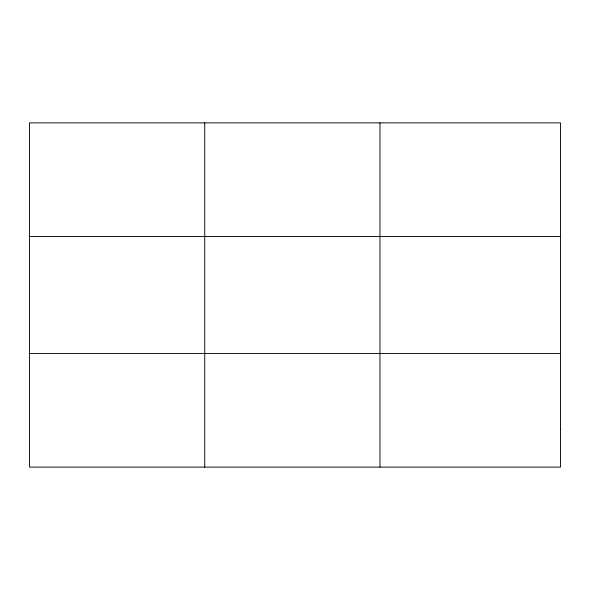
<?xml version="1.0" encoding="UTF-8"?>
<svg xmlns="http://www.w3.org/2000/svg" width="590" height="590" viewBox="0 0 590 590"><rect width="100%" height="100%" fill="white"/><g stroke="black" fill="none" stroke-linecap="round" stroke-linejoin="round"><path stroke-width="0.89" d="M29.5 236.479L560.5 236.479M29.5 353.521L560.5 353.521M379.96 122.882L379.96 467.118M204.73 122.882L204.73 467.118M560.5 429.255L560.5 467.118L29.5 467.118L29.5 122.882L560.5 122.882L560.5 429.255"/></g></svg>
